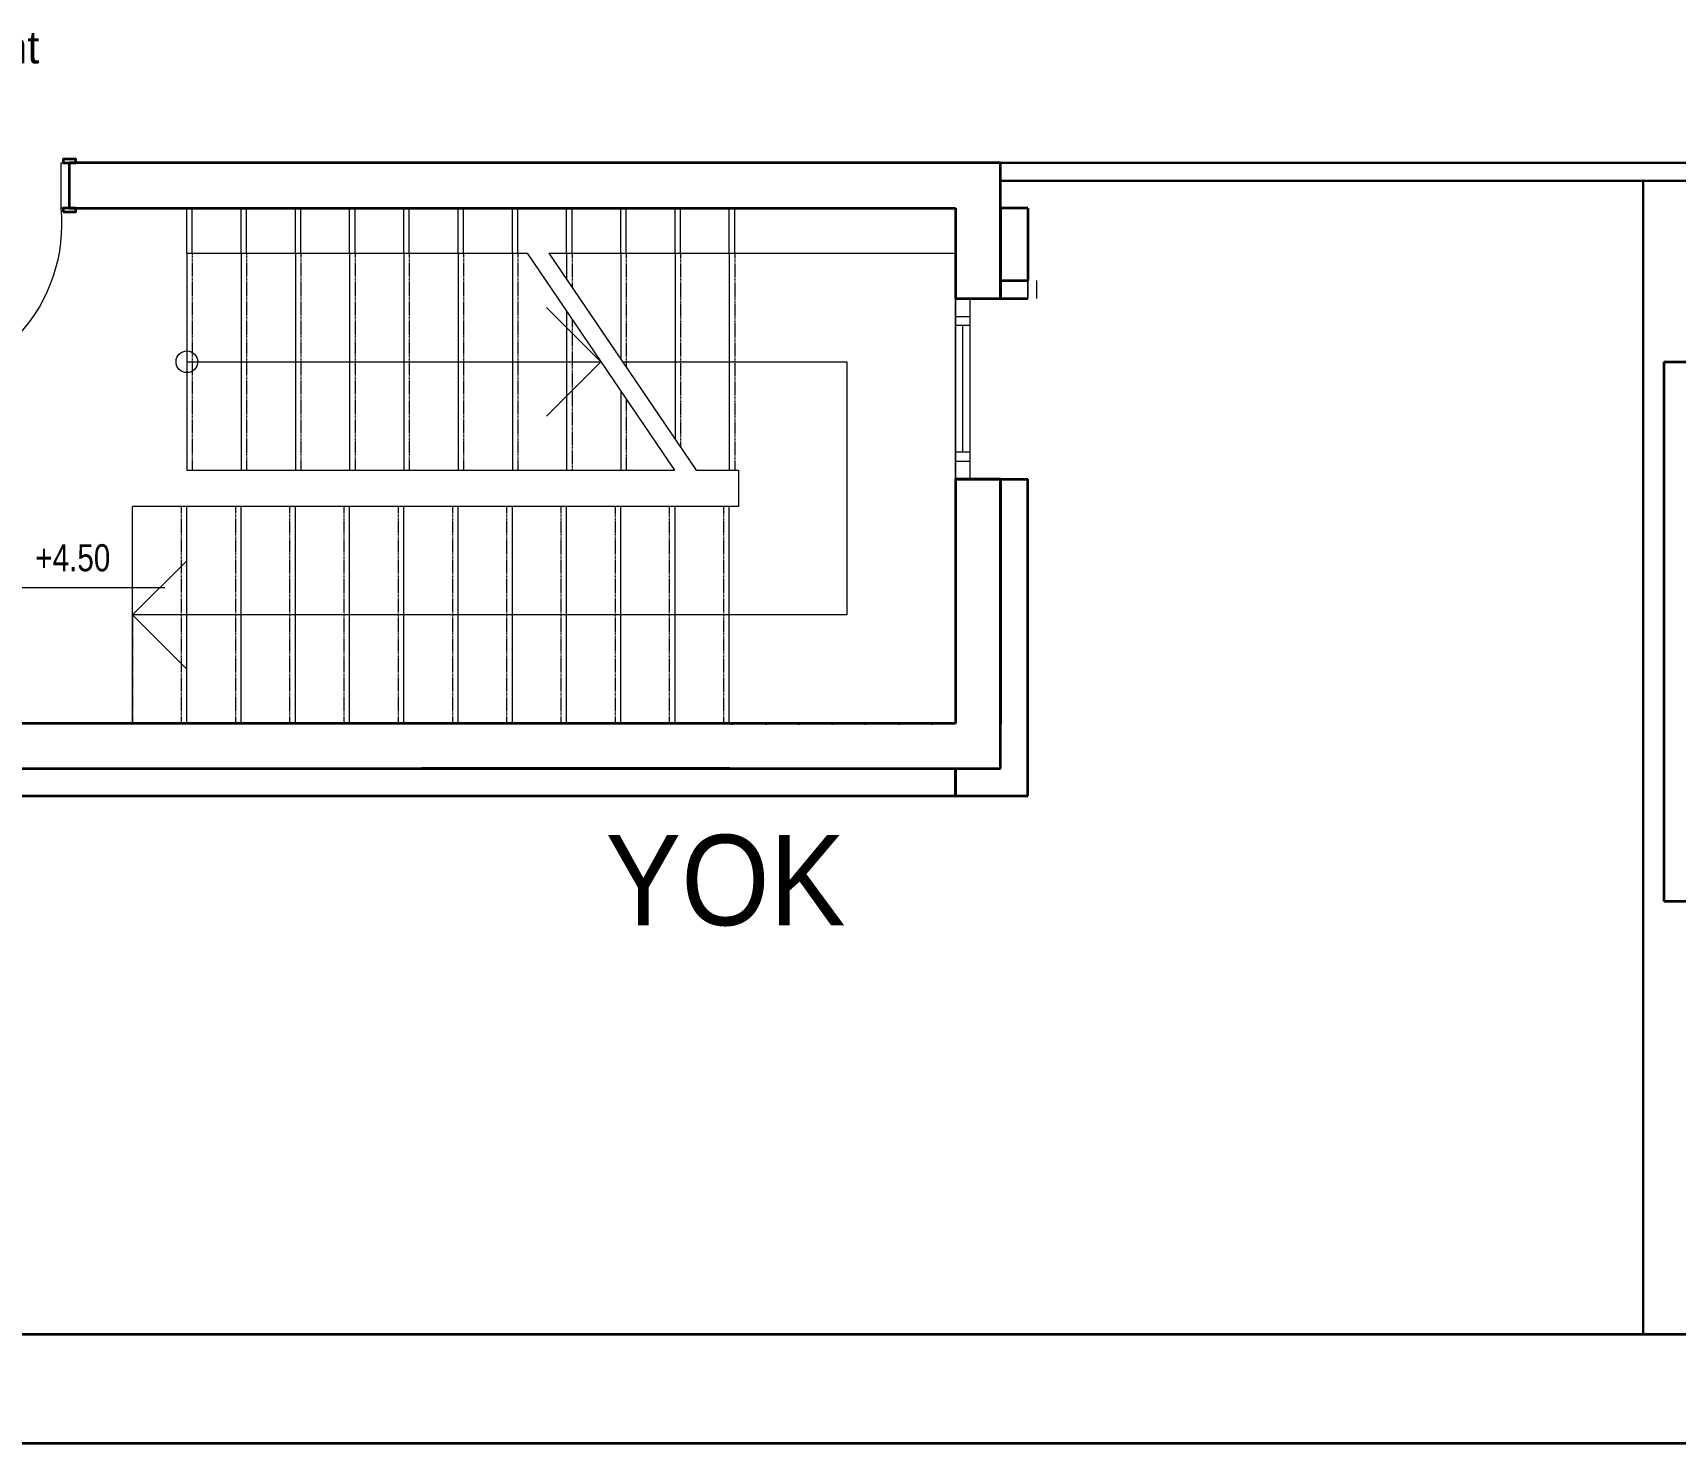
# Model space of a CAD drawing. Header units: millimetres. Extents: x -2729 to 15248, y -12439 to 5292.
# Drawn here: x 5928 to 6836, y -11997 to -11217 of the extents above; entities that cross this region are included whole.
import ezdxf

# ---------------------------------------------------------------- set-up
doc = ezdxf.new("R2010")
doc.units = ezdxf.units.MM
doc.linetypes.add('DASHED', pattern=[0.75, 0.5, -0.25])
doc.layers.add('0_штамп_Ном_пера__21', color=7, linetype='Continuous', lineweight=20, true_color=0x320033)
doc.layers.add('_yaz__kot_Ном_пера__22', color=7, linetype='Continuous', lineweight=20, true_color=0xc600c6)
for name, color, linetype, lineweight in [('antet_Ном_пера__60', 7, 'Continuous', 35), ('DUVAR', 7, 'Continuous', 30), ('DUVAR 2_Ном_пера__60', 7, 'Continuous', 35), ('EXTERIOR_WALLS_Ном_пера__60', 7, 'Continuous', 35), ('kap __Ном_пера__80', 7, 'Continuous', 13), ('KAPI_Ном_пера__60', 7, 'Continuous', 35), ('merdiven_Ном_пера__80', 7, 'Continuous', 13), ('pencere_Ном_пера__80', 7, 'Continuous', 13)]:
    doc.layers.add(name, color=color, linetype=linetype, lineweight=lineweight)
doc.styles.add('TAKSİM', font='GOTHIC.TTF', dxfattribs={"height": 20})
doc.styles.add('Мой Ариал', font='arial.ttf', dxfattribs={"width": 0.9})
doc.styles.add('СГЕНЕРИР_СТИЛЬ_6', font='arial.ttf')

msp = doc.modelspace()

# ---------------------------------------------------------------- hatches: boundary and pattern name
at = {"layer": 'EXTERIOR_WALLS_Ном_пера__60', "linetype": 'Continuous'}
h = msp.add_hatch(dxfattribs=at)
h.set_pattern_fill('КИРПИЧ_ОБЫКНОВЕННЫЙ_0002', color=256, scale=0.1, style=0, pattern_type=2)
h.set_pattern_definition([(45, (-3877.02, 44927.923), (-9.1923878, 9.1923878), [])])
h.paths.add_polyline_path([(6437.806, -11598.873), (6437.806, -11598.863), (6312.806, -11598.873)], flags=0)

# ---------------------------------------------------------------- linework, layer by layer
at = {"layer": '0_штамп_Ном_пера__21', "linetype": 'Continuous'}
for p, q in [((6477.806, -11363.873), (6477.806, -11353.873)), ((6437.806, -11598.863), (6117.806, -11598.873)), ((6437.806, -11598.873), (6437.806, -11598.863)), ((6462.806, -11598.873), (6462.806, -11623.873)), ((6157.806, -11623.873), (6117.806, -11623.873))]:
    msp.add_line(p, q, dxfattribs=at)
at = {"layer": '_yaz__kot_Ном_пера__22', "linetype": 'Continuous'}
msp.add_line((5896.971, -11523.757), (6000.539, -11523.757), dxfattribs=at)
at = {"layer": 'DUVAR', "linetype": 'Continuous'}
for points in [[(6462.806, -11288.873), (7380.799, -11288.873)], [(6462.806, -11298.873), (7380.799, -11298.873)], [(6818.156, -11298.873), (6818.156, -11936.864)]]:
    msp.add_lwpolyline(points, dxfattribs=at)
at = {"layer": 'DUVAR 2_Ном_пера__60', "linetype": 'Continuous'}
for p, q in [((5947.806, -11313.873), (5947.806, -11288.873)), ((6437.806, -11288.873), (5947.806, -11288.873)), ((6462.806, -11288.873), (6437.806, -11288.873)), ((6462.806, -11363.873), (6462.806, -11288.873)), ((5947.806, -11313.873), (6437.806, -11313.873)), ((6437.806, -11313.873), (6437.806, -11363.873)), ((6437.806, -11313.873), (6437.806, -11363.873)), ((6477.806, -11313.873), (6462.806, -11313.873)), ((6462.806, -11313.873), (6462.806, -11353.873)), ((6477.806, -11313.873), (6477.806, -11353.873)), ((6462.806, -11338.873), (6462.806, -11363.873)), ((6462.806, -11353.873), (6477.806, -11353.873)), ((6437.806, -11363.873), (6477.806, -11363.873)), ((6437.806, -11363.873), (6462.806, -11363.873)), ((6437.806, -11463.873), (6437.806, -11598.863)), ((6437.806, -11463.873), (6437.806, -11598.873)), ((6462.806, -11463.873), (6437.806, -11463.873)), ((6437.806, -11463.873), (6477.806, -11463.873)), ((6462.806, -11463.873), (6462.806, -11598.873)), ((6462.806, -11623.873), (6462.806, -11463.873)), ((6477.806, -11638.863), (6477.806, -11463.873)), ((6437.806, -11598.863), (5827.806, -11598.873)), ((5777.806, -11623.873), (6462.806, -11623.873)), ((6312.806, -11623.867), (6142.806, -11623.872)), ((6437.806, -11638.863), (6437.806, -11623.873)), ((6437.806, -11623.873), (6437.806, -11638.863)), ((5827.714, -11638.872), (6437.806, -11638.863)), ((6437.806, -11638.863), (6477.806, -11638.863)), ((7052.8, -11936.864), (5827.714, -11936.864)), ((5743.538, -11996.864), (7052.8, -11996.864))]:
    msp.add_line(p, q, dxfattribs=at)
for points in [[(6829.796, -11398.864), (6915.799, -11398.864), (6915.799, -11697.288), (6829.796, -11697.288)], [(6829.796, -11697.288), (6829.796, -11697.288), (6829.796, -11398.864)]]:
    msp.add_lwpolyline(points, dxfattribs=at)
at = {"layer": 'kap __Ном_пера__80', "linetype": 'Continuous', "flags": 128}
msp.add_lwpolyline([(5943.306, -11313.873), (5943.306, -11288.873), (5947.806, -11288.873), (5947.806, -11313.873)], close=True, dxfattribs=at)
at = {"layer": 'kap __Ном_пера__80', "linetype": 'Continuous'}
msp.add_arc((5852.306, -11322.468), 91.405, 270, 5.395537, dxfattribs=at)
at = {"layer": 'KAPI_Ном_пера__60', "linetype": 'Continuous', "flags": 128}
for points in [[(5944.306, -11288.873), (5951.306, -11288.873), (5951.306, -11286.873), (5944.306, -11286.873)], [(5944.306, -11288.873), (5951.306, -11288.873), (5951.306, -11286.873), (5944.306, -11286.873)], [(5944.306, -11315.873), (5951.306, -11315.873), (5951.306, -11313.873), (5944.306, -11313.873)]]:
    msp.add_lwpolyline(points, close=True, dxfattribs=at)
at = {"layer": 'merdiven_Ном_пера__80', "linetype": 'Continuous'}
for p, q in [((6012.796, -11338.865), (6012.796, -11313.873)), ((6015.796, -11338.865), (6015.796, -11313.873)), ((6042.796, -11338.865), (6042.796, -11313.873)), ((6045.796, -11338.865), (6045.796, -11313.873)), ((6072.796, -11338.865), (6072.796, -11313.873)), ((6075.796, -11338.865), (6075.796, -11313.873)), ((6102.796, -11338.865), (6102.796, -11313.873)), ((6105.796, -11338.865), (6105.796, -11313.873)), ((6132.796, -11338.865), (6132.796, -11313.873)), ((6135.796, -11338.865), (6135.796, -11313.873)), ((6162.796, -11338.865), (6162.796, -11313.873)), ((6165.796, -11338.865), (6165.796, -11313.873)), ((6192.796, -11338.865), (6192.796, -11313.873)), ((6195.796, -11338.865), (6195.796, -11313.873)), ((6222.796, -11338.865), (6222.796, -11313.873)), ((6225.796, -11338.865), (6225.796, -11313.873)), ((6252.796, -11338.865), (6252.796, -11313.873)), ((6255.796, -11338.865), (6255.796, -11313.873)), ((6282.796, -11338.865), (6282.796, -11313.873)), ((6285.796, -11338.865), (6285.796, -11313.873)), ((6312.796, -11338.865), (6312.796, -11313.873)), ((6315.796, -11338.865), (6315.796, -11313.873)), ((6012.806, -11338.88), (6200.932, -11338.877)), ((6012.806, -11338.88), (6012.808, -11458.88)), ((6012.806, -11338.88), (6012.808, -11458.88)), ((6042.806, -11338.88), (6042.808, -11458.88)), ((6072.806, -11338.879), (6072.808, -11458.879)), ((6102.806, -11338.879), (6102.808, -11458.879)), ((6132.806, -11338.878), (6132.808, -11458.878)), ((6162.806, -11338.878), (6162.808, -11458.878)), ((6192.806, -11338.877), (6192.808, -11458.877)), ((6200.932, -11338.877), (6282.39, -11458.875)), ((6213.008, -11338.867), (6437.796, -11338.863)), ((6213.008, -11338.867), (6294.466, -11458.865)), ((6222.796, -11338.867), (6222.796, -11353.286)), ((6252.796, -11338.866), (6252.797, -11397.481)), ((6282.796, -11338.865), (6282.798, -11441.677)), ((6312.796, -11338.865), (6312.798, -11458.865)), ((6437.796, -11338.863), (6437.8, -11598.863)), ((6241.661, -11398.876), (6211.66, -11368.877)), ((6222.807, -11371.102), (6222.808, -11458.877)), ((6012.807, -11398.88), (6241.661, -11398.876)), ((6241.661, -11398.876), (6211.661, -11428.877)), ((6253.737, -11398.866), (6377.797, -11398.864)), ((6377.797, -11398.864), (6377.799, -11538.864)), ((6252.808, -11415.297), (6252.808, -11458.876)), ((6012.808, -11458.88), (6282.39, -11458.875)), ((6294.466, -11458.865), (6317.798, -11458.865)), ((6317.798, -11458.865), (6317.798, -11478.865)), ((6317.798, -11478.865), (5982.798, -11478.871)), ((5982.8, -11598.871), (5982.798, -11478.871)), ((5982.8, -11598.871), (5982.798, -11478.871)), ((6012.8, -11598.87), (6012.798, -11478.87)), ((6042.8, -11598.87), (6042.798, -11478.87)), ((6072.8, -11598.869), (6072.798, -11478.869)), ((6102.8, -11598.869), (6102.798, -11478.869)), ((6132.8, -11598.868), (6132.798, -11478.868)), ((6162.8, -11598.868), (6162.798, -11478.868)), ((6192.8, -11598.867), (6192.798, -11478.867)), ((6222.8, -11598.867), (6222.798, -11478.867)), ((6252.8, -11598.866), (6252.798, -11478.866)), ((6282.8, -11598.865), (6282.798, -11478.865)), ((6312.8, -11598.865), (6312.798, -11478.865)), ((5982.799, -11538.871), (6012.799, -11508.87)), ((6377.799, -11538.864), (5982.799, -11538.871)), ((5982.799, -11538.871), (6012.8, -11568.87)), ((6437.8, -11598.863), (5982.8, -11598.871))]:
    msp.add_line(p, q, dxfattribs=at)
at = {"layer": 'merdiven_Ном_пера__80', "linetype": 'DASHED'}
for p, q in [((6015.806, -11338.88), (6015.808, -11458.88)), ((6045.806, -11338.88), (6045.808, -11458.88)), ((6075.806, -11338.879), (6075.808, -11458.879)), ((6105.806, -11338.879), (6105.808, -11458.879)), ((6135.806, -11338.878), (6135.808, -11458.878)), ((6165.806, -11338.878), (6165.808, -11458.878)), ((6195.806, -11338.877), (6195.808, -11458.877)), ((6213.018, -11338.877), (6437.806, -11338.873)), ((6213.018, -11338.877), (6294.476, -11458.875)), ((6225.796, -11338.866), (6225.796, -11357.706)), ((6255.796, -11338.866), (6255.797, -11401.901)), ((6285.796, -11338.865), (6285.798, -11446.096)), ((6315.796, -11338.865), (6315.798, -11458.865)), ((6437.806, -11338.873), (6437.811, -11598.873)), ((6225.807, -11375.521), (6225.808, -11458.876)), ((6255.808, -11419.716), (6255.808, -11458.876)), ((6294.476, -11458.875), (6317.808, -11458.875)), ((6317.808, -11458.875), (6317.809, -11478.875)), ((6317.809, -11478.875), (5982.809, -11478.881)), ((5982.811, -11598.881), (5982.809, -11478.881)), ((6009.8, -11598.87), (6009.798, -11478.87)), ((6039.8, -11598.87), (6039.798, -11478.87)), ((6069.8, -11598.869), (6069.798, -11478.869)), ((6099.8, -11598.869), (6099.798, -11478.869)), ((6129.8, -11598.868), (6129.798, -11478.868)), ((6159.8, -11598.868), (6159.798, -11478.868)), ((6189.8, -11598.867), (6189.798, -11478.867)), ((6219.8, -11598.867), (6219.798, -11478.867)), ((6249.8, -11598.866), (6249.798, -11478.866)), ((6279.8, -11598.866), (6279.798, -11478.866)), ((6309.8, -11598.865), (6309.798, -11478.865)), ((6437.811, -11598.873), (5982.811, -11598.881))]:
    msp.add_line(p, q, dxfattribs=at)
at = {"layer": 'merdiven_Ном_пера__80', "linetype": 'Continuous'}
msp.add_circle((6012.807, -11398.88), 6, dxfattribs=at)
at = {"layer": 'pencere_Ном_пера__80', "linetype": 'Continuous'}
for p, q in [((6477.806, -11353.873), (6477.806, -11363.873)), ((6482.806, -11363.873), (6482.806, -11353.873)), ((6437.806, -11463.873), (6437.806, -11363.873)), ((6437.806, -11363.873), (6445.806, -11363.873)), ((6445.806, -11363.873), (6445.806, -11463.873)), ((6477.806, -11363.873), (6477.856, -11363.873)), ((6437.806, -11373.873), (6445.806, -11373.873)), ((6445.806, -11378.873), (6437.806, -11378.873)), ((6441.806, -11378.873), (6441.806, -11448.873)), ((6445.806, -11448.873), (6437.806, -11448.873)), ((6437.806, -11453.873), (6445.806, -11453.873)), ((6445.806, -11463.873), (6437.806, -11463.873))]:
    msp.add_line(p, q, dxfattribs=at)

# ---------------------------------------------------------------- texts
at = {"style": 'TAKSİM'}
msp.add_text('restaurant', height=18, dxfattribs=at).set_placement((5822.842, -11233.893))
at = {"layer": '_yaz__kot_Ном_пера__22', "linetype": 'Continuous', "insert": (5928.96, -11514.962), "char_height": 15, "attachment_point": 7, "style": 'СГЕНЕРИР_СТИЛЬ_6'}
msp.add_mtext('{\\W0.782609x;+4.50}', dxfattribs=at)
at = {"layer": 'antet_Ном_пера__60', "linetype": 'Continuous', "insert": (6310.633, -11711.184), "char_height": 50, "attachment_point": 8, "style": 'Мой Ариал'}
msp.add_mtext('YOK', dxfattribs=at)

doc.saveas('drawing.dxf')
